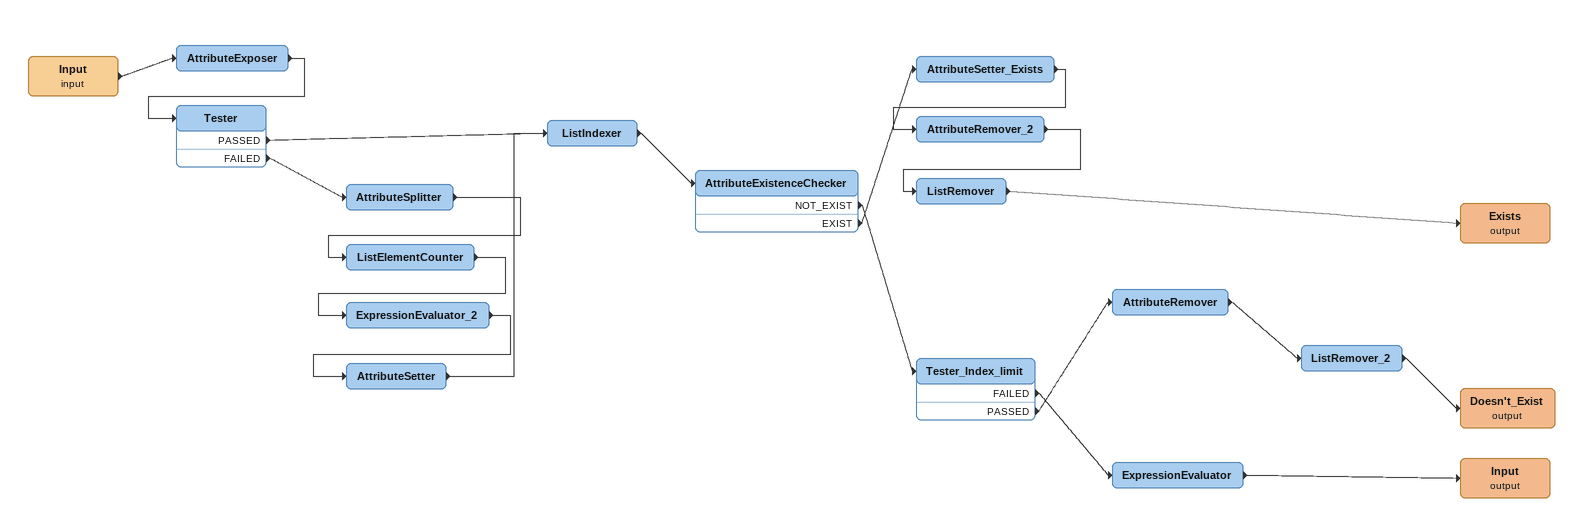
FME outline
Input (input)
    -> AttributeExposer
AttributeExposer
    -> Tester
Tester
    PASSED -> ListIndexer
    FAILED -> AttributeSplitter
AttributeSplitter
    -> ListElementCounter
ListElementCounter
    -> ExpressionEvaluator_2
ExpressionEvaluator_2
    -> AttributeSetter
AttributeSetter
    -> ListIndexer
ListIndexer
    -> AttributeExistenceChecker
AttributeExistenceChecker
    NOT_EXIST -> Tester_Index_limit
    EXIST -> AttributeSetter_Exists
AttributeSetter_Exists
    -> AttributeRemover_2
AttributeRemover_2
    -> ListRemover
ListRemover
    -> Exists (output)
Exists (output)
Tester_Index_limit
    FAILED -> ExpressionEvaluator
    PASSED -> AttributeRemover
AttributeRemover
    -> ListRemover_2
ListRemover_2
    -> Doesn't_Exist (output)
Doesn't_Exist (output)
ExpressionEvaluator
    -> Input (output)
Input (output)
